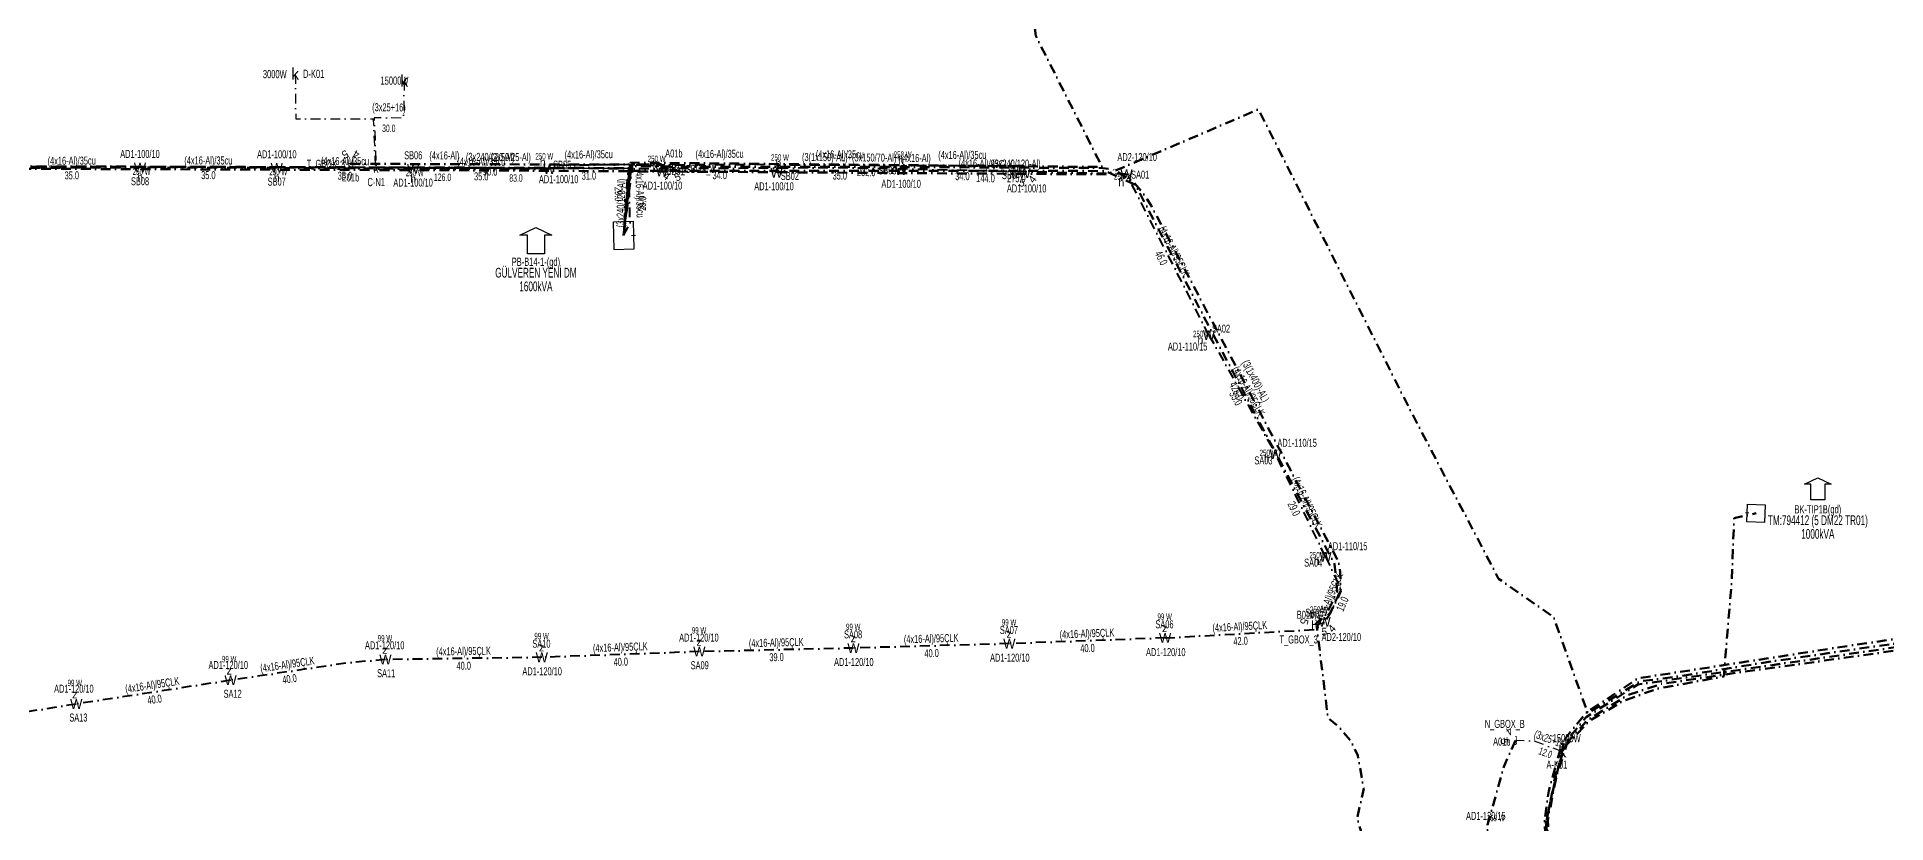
# Model space of a CAD drawing. Header units: millimetres. Extents: x 554556 to 559004, y 4084130 to 4087120.
# Drawn here: x 557771.5 to 558245.2, y 4085810.7 to 4086012.1 of the extents above; entities that cross this region are included whole.
import ezdxf
from ezdxf.enums import TextEntityAlignment as Align

# ---------------------------------------------------------------- set-up
doc = ezdxf.new("R2010")
doc.units = ezdxf.units.MM
doc.linetypes.add('DASHDOT', pattern=[5, 2.5, -1.25, 0, -1.25])
for name, color, linetype, lineweight in [('DIREK_AYD_MEVCUT', 190, 'Continuous', 25), ('DIREK_AYD_YENI', 152, 'Continuous', 25), ('DIREK_BOX_MEVCUT', 5, 'Continuous', 25), ('DIREK_BOX_YENI', 5, 'Continuous', 25), ('HAT_ABONE_YERALTI_MEVCUT', 56, 'DASHDOT', 30), ('HAT_AYD_YERALTI_MEVCUT', 150, 'DASHDOT', 40), ('HAT_BOX_YERALTI_MEVCUT', 192, 'DASHDOT', 50), ('HAT_BOX_YERALTI_YENI', 5, 'DASHDOT', 50), ('HAT_OG_YERALTI_MEVCUT', 48, 'DASHDOT', 70), ('KOFRE_ABONE_MEVCUT', 6, 'Continuous', 25), ('NODE_ABONE_MEVCUT', 5, 'Continuous', 25), ('TRAFO_MEVCUT', 5, 'Continuous', 30)]:
    doc.layers.add(name, color=color, linetype=linetype, lineweight=lineweight)
doc.layers.add('GER_DUS_NOD_ISIM', color=5, linetype='Continuous')
doc.layers.add('LAMBA_GUCU', color=4, linetype='Continuous')
doc.styles.add('Direk', font='B_CAD')
doc.styles.get("Standard").update_dxf_attribs({"font": 'Arial'})

# ---------------------------------------------------------------- blocks, each defined once
blk = doc.blocks.new('MEV_BINA_KARE')
at = {"layer": 'TRAFO_MEVCUT', "linetype": 'Continuous'}
for p, q in [((-2.25, -2.25), (-2.25, 2.25)), ((-2.25, 2.25), (2.25, 2.25)), ((0, 1.8), (0, 2.7)), ((2.25, 2.25), (2.25, -2.25)), ((2.25, -2.25), (-2.25, -2.25))]:
    blk.add_line(p, q, dxfattribs=at)
blk = doc.blocks.new('MEV_BETKOSK')
at = {"layer": 'TRAFO_MEVCUT', "linetype": 'Continuous'}
for p, q in [((-3.4, 2), (0, 3.6)), ((-1.8, 2), (-3.4, 2)), ((-1.8, -2), (-1.8, 2)), ((0, 3.6), (3.4, 2)), ((3.4, 2), (1.8, 2)), ((1.8, 2), (1.8, -2)), ((1.8, -2), (-1.8, -2))]:
    blk.add_line(p, q, dxfattribs=at)

msp = doc.modelspace()

# ---------------------------------------------------------------- linework, layer by layer
at = {"layer": 'HAT_ABONE_YERALTI_MEVCUT', "flags": 128}
for points in [[(557837.683648, 4086002.580525), (557837.813865, 4085991.093475), (557857.674221, 4085991.093475), (557858.173734, 4085978.812839), (557864.000585, 4085978.700379), (557923.267967, 4085978.413403), (557923.265343, 4085978.022411), (557921.804963, 4085961.190998)], [(557865.601612, 4086000.835997), (557865.425744, 4085991.277554), (557857.90594, 4085991.33869), (557858.421619, 4085977.936952)], [(557858.421619, 4085977.936952), (557858.704082, 4085978.668768), (557865.379092, 4085978.656102), (557877.582357, 4085978.643258), (557908.149636, 4085978.491559), (557923.27445, 4085978.407693), (557921.804963, 4085961.190998)], [(558162.237, 4085829.019), (558154.843116, 4085831.696648), (558150.220562, 4085831.790986)]]:
    msp.add_lwpolyline(points, dxfattribs=at)
at = {"layer": 'HAT_AYD_YERALTI_MEVCUT', "flags": 128}
for points in [[(557797.918207, 4085978.595647), (557762.94822, 4085978.366971)], [(557832.944667, 4085978.505451), (557797.918207, 4085978.595647)], [(557867.886204, 4085978.251467), (557832.944667, 4085978.505451)], [(557902.771812, 4085978.184773), (557867.886204, 4085978.251467)], [(557931.606342, 4085977.609911), (557931.478125, 4085979.496631), (557927.065272, 4085979.414302), (557922.915873, 4085979.364904), (557902.837676, 4085979.123327), (557902.771812, 4085978.184773)], [(557921.804963, 4085961.190998), (557923.454618, 4085964.417989), (557923.086783, 4085979.298483), (557923.997678, 4085979.298483), (557931.563531, 4085979.343767), (557931.606342, 4085977.609911)], [(558050.61, 4085976.94), (557978.500718, 4085978.552389), (557923.674846, 4085978.251496), (557921.804963, 4085961.190998)], [(557931.606342, 4085977.609911), (557931.584937, 4085979.322361), (557961.203837, 4085979.454009), (557960.968696, 4085977.243685)], [(557960.968696, 4085977.243685), (557961.533034, 4085979.312924), (557992.81717, 4085979.224643), (557992.867834, 4085977.945372)], [(557992.867834, 4085977.945372), (557992.905832, 4085979.085316), (558024.214239, 4085979.147579), (558024.492512, 4085977.144012)], [(558071.732625, 4085935.684362), (558050.61, 4085976.94)], [(558071.732625, 4085935.684362), (558088.790628, 4085905.19506)], [(558101.592637, 4085878.894075), (558088.790628, 4085905.19506)], [(558101.592637, 4085878.894075), (558105.48557, 4085870.587514), (558102.866267, 4085864.49012), (558101.35, 4085862.2)], [(558060.498, 4085858.099), (558098.962205, 4085860.248304), (558101.35, 4085862.2)], [(557941.184804, 4085854.591948), (557900.83735, 4085853.120849)], [(557980.666993, 4085855.496984), (557941.184804, 4085854.591948)], [(558020.6017, 4085856.628279), (557980.666993, 4085855.496984)], [(558060.498, 4085858.099), (558020.6017, 4085856.628279)], [(557860.789514, 4085852.555202), (557850.764387, 4085851.661045), (557821.124463, 4085847.248995)], [(557900.83735, 4085853.120849), (557860.789514, 4085852.555202)], [(557821.124463, 4085847.248995), (557781.595068, 4085841.158004)], [(557781.595068, 4085841.158004), (557742.191172, 4085834.894383)]]:
    msp.add_lwpolyline(points, dxfattribs=at)
at = {"layer": 'HAT_BOX_YERALTI_MEVCUT', "flags": 128}
for points in [[(557851.85, 4085979.56), (557923.397788, 4085979.339904), (557921.804963, 4085961.190998)], [(557934.386, 4085978.723), (557924.069421, 4085979.55783), (557921.804963, 4085961.190998)], [(558098.812865, 4085861.450875), (558101.861562, 4085864.241935), (558104.566744, 4085869.995814), (558103.922653, 4085876.951995), (558072.922474, 4085935.618809), (558052.943243, 4085974.158893), (558045.105945, 4085977.714704), (557999.678645, 4085977.787271), (557922.954315, 4085977.750926), (557921.804963, 4085961.190998)]]:
    msp.add_lwpolyline(points, dxfattribs=at)
at = {"layer": 'HAT_BOX_YERALTI_YENI', "flags": 128}
msp.add_lwpolyline([(558150.220562, 4085831.790986), (558147.246459, 4085825.098853), (558143.069318, 4085810.231066), (558143.210916, 4085798.195238), (558144.436089, 4085787.33476), (558146.915356, 4085773.734207), (558148.544589, 4085767.642293), (558155.12681, 4085747.609939), (558161.927086, 4085735.63862), (558164.052173, 4085732.734335), (558158.269853, 4085729.855817), (558156.270834, 4085729.339941), (558149.983596, 4085733.144526), (558140.40765, 4085737.884136), (558135.886219, 4085740.262654), (558126.224386, 4085744.052262), (558116.068079, 4085746.728369), (558108.072002, 4085747.824605), (558106.137468, 4085739.248168), (558105.389, 4085734.85)], dxfattribs=at)
at = {"layer": 'HAT_OG_YERALTI_MEVCUT', "flags": 128}
for points in [[(556987.792523, 4084153.935905), (556775.918808, 4084986.16008), (556512.123138, 4085579.47159), (556792.689258, 4085611.346143), (557226.219593, 4085692.029726), (557206.690577, 4085739.108603), (557148.697505, 4085843.496067), (557213.299786, 4085876.608492), (557685.692326, 4085871.60311), (557686.248507, 4085911.091982), (557685.971198, 4085940.814557), (557689.308286, 4085950.408685), (557711.122964, 4085974.723149), (557718.909502, 4085978.477373), (557891.447271, 4085977.850507), (558045.556668, 4085976.85727), (558084.405964, 4085993.507069), (558123.413739, 4085916.196477), (558145.900454, 4085873.264276), (558159.99965, 4085863.394839), (558168.782239, 4085838.83418), (558182.151982, 4085846.962984), (558192.63386, 4085848.353437), (558216.057649, 4085852.096965), (558286.691157, 4085862.354931), (558304.660091, 4085866.098459), (558328.725628, 4085875.189884), (558421.260109, 4085908.206532), (558443.86582, 4085987.326521), (558455.232825, 4086025.698675), (558442.774305, 4086138.44626), (558419.136052, 4086141.322895)], [(558105.389, 4085734.85), (558111.905585, 4085734.89843), (558114.593078, 4085735.042919), (558119.422365, 4085735.204371), (558123.88768, 4085735.346186), (558122.260758, 4085745.254164), (558120.509341, 4085754.95163), (558119.771179, 4085764.377058), (558164.933311, 4085759.688889), (558161.219737, 4085784.29042), (558158.012565, 4085810.904126), (558162.523802, 4085830.721188), (558168.363706, 4085837.8125), (558181.573012, 4085846.155219), (558278.61121, 4085860.164861), (558304.556829, 4085865.607394), (558422.778588, 4085907.153025), (558457.161405, 4086025.654895), (558443.789723, 4086140.462038), (558419.136052, 4086141.322895)], [(558026.14, 4086024.43), (558027.359918, 4086012.332388), (558044.374101, 4085978.742532), (557923.545149, 4085979.862994), (557921.804963, 4085961.190998)], [(557647.489, 4085946.911), (557654.35064, 4085952.169513), (557661.043109, 4085946.019676), (557665.278804, 4085942.384316), (557674.120099, 4085950.614245), (557693.67562, 4085972.189399), (557700.596663, 4085980.215197), (557709.883313, 4085973.810089), (557710.885096, 4085974.72839), (557718.843709, 4085978.707696), (557730.976419, 4085978.846833), (557797.697742, 4085978.821761), (557923.298693, 4085978.376159), (557921.804963, 4085961.190998)], [(557650.33, 4085859.74), (557650.573958, 4085871.044011), (557650.340404, 4085879.597123), (557670.562515, 4085879.503066), (557673.337176, 4085881.243109), (557676.908817, 4085884.163916), (557677.002873, 4085896.673408), (557676.239324, 4085924.529786), (557668.74891, 4085924.546792), (557668.387155, 4085935.146217), (557665.53234, 4085942.045826), (557674.61097, 4085950.722381), (557700.525226, 4085979.972867), (557709.70134, 4085973.743038), (557710.562632, 4085974.60433), (557712.94385, 4085975.896267), (557718.623662, 4085978.74418), (557720.599566, 4085978.883506), (557730.422067, 4085978.970976), (557746.054806, 4085978.970584), (557923.177173, 4085978.468522), (557923.203781, 4085977.32436), (557921.804963, 4085961.190998)], [(557921.804963, 4085961.190998), (557923.717323, 4085978.968609), (557940.354781, 4085978.795303), (557989.800456, 4085978.751001), (558044.548669, 4085978.486937), (558047.321579, 4085978.05367), (558052.434131, 4085974.934146), (558054.903754, 4085971.944603), (558056.896783, 4085968.911733), (558071.397987, 4085941.412181), (558091.137034, 4085903.873679), (558104.208213, 4085878.985512), (558104.988094, 4085877.295771), (558105.378034, 4085875.042782), (558105.464688, 4085870.146863), (558104.598153, 4085867.980527), (558102.777418, 4085864.556307), (558099.34161, 4085861.064174), (558102.221484, 4085837.582599), (558104.90774, 4085835.372936), (558108.200571, 4085831.473532), (558109.846986, 4085827.964068), (558111.360406, 4085819.481746), (558109.713991, 4085811.856244), (558111.715192, 4085804.972526), (558112.820724, 4085796.639856), (558115.850222, 4085781.188844), (558118.389118, 4085765.124152), (558123.343163, 4085735.86659), (558105.389, 4085734.85)], [(558527.507181, 4085912.243194), (558527.11006, 4085917.539936), (558505.197071, 4085916.043439), (558471.720711, 4085914.587852), (558424.842413, 4085911.426503), (558388.668844, 4085898.070888), (558293.874131, 4085865.797214), (558279.331923, 4085862.274567), (558239.589243, 4085856.674462), (558181.63351, 4085847.736667), (558168.485717, 4085839.024917), (558163.408317, 4085832.878591), (558162.125605, 4085831.061416), (558158.767652, 4085818.894286), (558157.698725, 4085811.251463), (558158.126296, 4085804.03621), (558160.695475, 4085785.883243), (558163.57906, 4085769.491074), (558164.59454, 4085760.512093), (558157.165502, 4085761.313788), (558119.148524, 4085765.003158), (558120.282984, 4085752.732716), (558123.129886, 4085739.709007), (558123.86188, 4085734.923932), (558105.389, 4085734.85)], [(558105.389, 4085734.85), (558124.753112, 4085733.853337), (558123.553466, 4085743.257057), (558120.547905, 4085755.74892), (558119.984363, 4085764.014213), (558165.89117, 4085758.580277), (558160.41906, 4085793.956207), (558158.882391, 4085804.902952), (558158.541605, 4085811.57261), (558160.683685, 4085822.380377), (558163.342759, 4085830.706115), (558169.019758, 4085836.712215), (558177.905494, 4085841.977837), (558186.379854, 4085845.022024), (558203.608977, 4085848.233169), (558205.641178, 4085872.833496), (558206.242082, 4085888.799189), (558211.85094, 4085890.015316)], [(558105.389, 4085734.85), (558116.624938, 4085734.644595), (558124.249389, 4085734.549499), (558123.424756, 4085740.976341), (558122.482722, 4085745.859017), (558120.590623, 4085753.272568), (558119.48308, 4085764.649393), (558165.223526, 4085759.394434), (558164.395905, 4085766.648296), (558160.066004, 4085794.234263), (558158.265291, 4085811.552362), (558159.579749, 4085818.027285), (558160.45407, 4085822.879364), (558163.13167, 4085830.912163), (558168.584237, 4085836.948934), (558178.942355, 4085843.414722), (558187.656726, 4085846.33574), (558198.610543, 4085847.893617), (558207.195798, 4085849.248171), (558227.156088, 4085851.974455), (558273.021063, 4085858.436522), (558283.809512, 4085860.152069), (558285.339011, 4085856.258799), (558291.178915, 4085814.267111), (558296.439088, 4085775.083005), (558353.030536, 4085783.008588), (558475.123545, 4085796.454226), (558479.851086, 4085754.740628), (558493.338483, 4085757.66058), (558493.993753, 4085751.657719)]]:
    msp.add_lwpolyline(points, dxfattribs=at)

# ---------------------------------------------------------------- block references
at = {"layer": 'TRAFO_MEVCUT', "xscale": 1.199999999999999, "yscale": 1.199999999999999, "zscale": 1.199999999999999}
msp.add_blockref('MEV_BETKOSK', (557899.328344, 4085958.915191), dxfattribs=at)
msp.add_blockref('MEV_BETKOSK', (557899.328344, 4085958.915191), dxfattribs=at)
at = {"layer": 'TRAFO_MEVCUT', "xscale": 1.596643, "yscale": 1.121966, "zscale": 1.596643, "rotation": 271.341235}
msp.add_blockref('MEV_BINA_KARE', (557921.804963, 4085961.190998), dxfattribs=at)
msp.add_blockref('MEV_BINA_KARE', (557921.804963, 4085961.190998), dxfattribs=at)
at = {"layer": 'TRAFO_MEVCUT'}
msp.add_blockref('MEV_BETKOSK', (558227.690843, 4085895.496342), dxfattribs=at)
msp.add_blockref('MEV_BETKOSK', (558227.690843, 4085895.496342), dxfattribs=at)
at = {"layer": 'TRAFO_MEVCUT', "rotation": 87.978635}
msp.add_blockref('MEV_BINA_KARE', (558211.85094, 4085890.015316), dxfattribs=at)
msp.add_blockref('MEV_BINA_KARE', (558211.85094, 4085890.015316), dxfattribs=at)

# ---------------------------------------------------------------- texts
at = {"layer": 'DIREK_AYD_MEVCUT', "width": 0.53}
for s, p in [('AD1-100/10', (557797.91127, 4085982.09564)), ('AD1-100/10', (557832.961893, 4085982.005409)), ('SB06', (557867.902269, 4085981.75143)), ('AD2-120/10', (558053.335116, 4085981.286838)), ('SB05', (557906.071832, 4085979.350907)), ('SB01', (557935.105128, 4085977.702083)), ('SB02', (557964.379548, 4085976.45877)), ('SB03', (557989.368632, 4085977.870627)), ('SB04', (558021.025789, 4085976.662523)), ('SA01', (558054.106706, 4085976.788179)), ('SB08', (557797.925145, 4085975.095654)), ('SB07', (557832.92744, 4085975.005494)), ('AD1-100/10', (557867.870138, 4085974.751504)), ('AD1-100/10', (557905.156042, 4085975.622459)), ('AD1-100/10', (557931.751874, 4085973.989546)), ('AD1-100/10', (557960.321037, 4085973.80413)), ('AD1-100/10', (557992.878793, 4085974.445389)), ('AD1-100/10', (558025.032092, 4085973.259037)), ('SA02', (558074.818081, 4085937.336622)), ('AD1-110/15', (558066.257101, 4085932.752219)), ('AD1-110/15', (558094.30837, 4085908.078466)), ('SA03', (558085.688639, 4085903.574053)), ('AD1-110/15', (558107.254917, 4085881.598788)), ('SA04', (558098.434444, 4085877.385495)), ('SA05', (558098.754044, 4085864.547555)), ('AD1-120/10', (557941.078231, 4085858.181461)), ('SA08', (557980.577334, 4085858.995836)), ('SA07', (558020.487676, 4085860.126421)), ('SA06', (558060.335891, 4085861.595244)), ('AD2-120/10', (558105.634559, 4085858.32542)), ('AD1-120/10', (557860.601058, 4085856.208476)), ('SA10', (557900.748866, 4085856.61973)), ('AD1-120/10', (558020.718982, 4085853.030191)), ('AD1-120/10', (558060.666694, 4085854.460739)), ('AD1-120/10', (557820.531451, 4085851.164034)), ('SA11', (557860.969824, 4085849.059849)), ('AD1-120/10', (557900.927797, 4085849.544391)), ('SA09', (557941.288675, 4085851.09349)), ('AD1-120/10', (557980.758667, 4085851.919527)), ('AD1-120/10', (557780.980426, 4085845.08486)), ('SA12', (557821.64863, 4085843.788468)), ('SA13', (557782.136308, 4085837.700105))]:
    msp.add_text(s, height=2.05, dxfattribs=at).set_placement(p, align=Align.MIDDLE_CENTER)
at = {"layer": 'DIREK_AYD_MEVCUT', "style": 'Direk'}
for p in [(557797.918207, 4085978.595647), (557832.944667, 4085978.505451), (557867.886204, 4085978.251467), (557902.771812, 4085978.184773), (557931.606342, 4085977.609911), (557960.968696, 4085977.243685), (557992.867834, 4085977.945372), (558024.492512, 4085977.144012), (558050.61, 4085976.94), (558071.732625, 4085935.684362), (558088.790628, 4085905.19506), (558101.592637, 4085878.894075), (558101.35, 4085862.2), (558060.498, 4085858.099), (557900.83735, 4085853.120849), (557941.184804, 4085854.591948), (557980.666993, 4085855.496984), (558020.6017, 4085856.628279), (557860.789514, 4085852.555202), (557821.124463, 4085847.248995), (557781.595068, 4085841.158004)]:
    msp.add_text('W', height=2.5, dxfattribs=at).set_placement(p, align=Align.MIDDLE_CENTER)
at = {"layer": 'DIREK_AYD_MEVCUT', "color": 40, "style": 'Direk'}
for s, p in [('h', (557797.923163, 4085976.095652)), ('h', (557832.932362, 4085976.005482)), ('h', (557901.068791, 4085980.014996)), ('h', (557929.838575, 4085979.377678)), ('h', (557961.43131, 4085979.70051)), ('h', (557992.860006, 4085980.445359)), ('h', (558022.016281, 4085976.800091)), ('h', (557867.874728, 4085975.751493)), ('h', (558049.282081, 4085974.821833)), ('h', (558069.528729, 4085934.504175)), ('h', (558086.574921, 4085904.037198)), ('h', (558099.336785, 4085877.816518)), ('h', (558099.495746, 4085863.876825)), ('z', (558020.520255, 4085859.126952)), ('z', (558060.382208, 4085860.596317)), ('z', (557860.660722, 4085855.051882)), ('z', (557900.774147, 4085855.62005)), ('z', (557941.110611, 4085857.090847)), ('z', (557980.602951, 4085857.996164)), ('z', (557820.750058, 4085849.7208)), ('z', (557781.208469, 4085843.627931))]:
    msp.add_text(s, height=2, dxfattribs=at).set_placement(p, align=Align.MIDDLE_CENTER)
at = {"layer": 'DIREK_AYD_MEVCUT', "color": 32, "style": 'Direk'}
for s, rotation, p in [('5', 345.407165, (558023.862641, 4085974.724661)), ('4', 412.907164, (558026.48666, 4085975.636242)), ('5', 358.568942, (558101.287565, 4085859.70078)), ('4', 407.87657, (558103.204254, 4085860.523175))]:
    msp.add_text(s, height=2, rotation=rotation, dxfattribs=at).set_placement(p, align=Align.MIDDLE_CENTER)
at = {"layer": 'DIREK_AYD_YENI', "width": 0.53}
msp.add_text('AD1-120/15', height=2.05, dxfattribs=at).set_placement((558142.643695, 4085812.508769), align=Align.MIDDLE_CENTER)
at = {"layer": 'DIREK_BOX_MEVCUT', "color": 32, "style": 'Direk'}
for s, rotation, p in [('5', 569.823747, (557850.457466, 4085981.989166)), ('4', 509.823747, (557853.257453, 4085981.980553)), ('4', 325.373635, (557932.794977, 4085976.41895)), ('5', 385.373635, (557935.585854, 4085976.193109)), ('4', 192.473883, (558098.208081, 4085864.18478)), ('5', 252.473883, (558096.142842, 4085862.294068))]:
    msp.add_text(s, height=2, rotation=rotation, dxfattribs=at).set_placement(p, align=Align.MIDDLE_CENTER)
at = {"layer": 'DIREK_BOX_MEVCUT', "width": 0.53}
for s, p in [('A01b', (557934.668302, 4085982.211597)), ('T_GBOX_A', (557940.288905, 4085978.24533)), ('B01b', (558096.449476, 4085864.032423)), ('T_GBOX_3', (558094.705374, 4085857.690496))]:
    msp.add_text(s, height=2.05, dxfattribs=at).set_placement(p, align=Align.MIDDLE_CENTER)
at = {"layer": 'DIREK_BOX_MEVCUT', "linetype": 'ByBlock', "width": 0.53}
for s, p in [('T_GBOX_3', (557845.545166, 4085979.579395)), ('E01b', (557851.839233, 4085976.060017))]:
    msp.add_text(s, height=2.05, dxfattribs=at).set_placement(p, align=Align.MIDDLE_CENTER)
at = {"layer": 'DIREK_BOX_MEVCUT', "linetype": 'ByBlock', "style": 'Direk', "width": 0.8}
msp.add_text('H', height=2.25, dxfattribs=at).set_placement((557851.85, 4085979.56), align=Align.MIDDLE_CENTER)
at = {"layer": 'DIREK_BOX_MEVCUT', "style": 'Direk', "width": 0.8}
msp.add_text('H', height=2.25, rotation=89.676298, dxfattribs=at).set_placement((557934.386, 4085978.723), align=Align.MIDDLE_CENTER)
msp.add_text('H', height=2.25, dxfattribs=at).set_placement((558098.812865, 4085861.450875), align=Align.MIDDLE_CENTER)
at = {"layer": 'DIREK_BOX_YENI', "width": 0.53}
for s, p in [('N_GBOX_B', (558147.501421, 4085836.069915)), ('A01b', (558146.730126, 4085831.53241))]:
    msp.add_text(s, height=2.05, dxfattribs=at).set_placement(p, align=Align.MIDDLE_CENTER)
at = {"layer": 'DIREK_BOX_YENI', "color": 32, "style": 'Direk'}
for s, rotation, p in [('5', 274.236803, (558147.428214, 4085831.584125)), ('4', 212.434822, (558148.71881, 4085834.154192))]:
    msp.add_text(s, height=2, rotation=rotation, dxfattribs=at).set_placement(p, align=Align.MIDDLE_CENTER)
at = {"layer": 'DIREK_BOX_YENI', "style": 'Direk', "width": 0.8}
msp.add_text('J', height=2.25, dxfattribs=at).set_placement((558150.220562, 4085831.790986), align=Align.MIDDLE_CENTER)
at = {"layer": 'GER_DUS_NOD_ISIM', "width": 0.6}
msp.add_text('C-N1', height=2.1, dxfattribs=at).set_placement((557858.421619, 4085975.936952), align=Align.TOP_CENTER)
msp.add_text('C-N1', height=2.1, dxfattribs=at).set_placement((557858.421619, 4085975.936952), align=Align.TOP_CENTER)
at = {"layer": 'HAT_ABONE_YERALTI_MEVCUT', "lineweight": 30, "width": 0.53}
for s, rotation, p in [('(3x25+16)', 359.534191, (557861.679663, 4085993.008066)), ('(4x16-Al)', 359.722572, (557875.874992, 4085980.67818)), ('(3x50/25-Al)', 359.715656, (557892.874433, 4085980.267388)), ('(3x25+16)', 340.092467, (558158.829486, 4085831.157031))]:
    msp.add_text(s, height=2.05, rotation=rotation, dxfattribs=at).set_placement(p, align=Align.CENTER)
for s, rotation, p in [('30.0', 359.534191, (557861.652021, 4085989.608178)), ('126.0', 359.722572, (557875.423717, 4085977.064506)), ('83.0', 359.715656, (557894.234983, 4085976.876394)), ('12.0', 340.092467, (558158.25063, 4085829.558617))]:
    msp.add_text(s, height=1.9, rotation=rotation, dxfattribs=at).set_placement(p, align=Align.TOP_CENTER)
at = {"layer": 'HAT_AYD_YERALTI_MEVCUT', "lineweight": 30, "width": 0.53}
for s, rotation, p in [('(4x16-Al)/35cu', 360.68934, (557912.856322, 4085980.943993)), ('(4x16-Al)/35cu', 0.254661, (557946.386831, 4085981.088168)), ('(4x16-Al)/35cu', 359.838317, (557977.179899, 4085980.968777)), ('(4x16-Al)/35cu', 0.113944, (558008.556655, 4085980.816444)), ('(4x16-Al)/35cu', 360.374664, (557780.427656, 4085979.33129)), ('(4x16-Al)/35cu', 359.85246, (557815.433626, 4085979.400546)), ('(4x16-Al)/35cu', 359.583533, (557850.421614, 4085979.228437)), ('(4x16-Al)/35cu', 359.890462, (557885.330633, 4085979.068118)), ('(4x16-Al)/95ÇLK', 358.71906, (558014.574361, 4085978.595982)), ('(4x16-Al)/35cu', 271.416022, (557924.970181, 4085971.900246)), ('(4x16-Al)/95ÇLK', 297.112159, (558061.927911, 4085956.699555)), ('(4x16-Al)/95ÇLK', 299.225923, (558081.003423, 4085920.854727)), ('(4x16-Al)/95ÇLK', 295.954511, (558095.955903, 4085892.416576)), ('(4x16-Al)/95ÇLK', 426.75273, (558103.39493, 4085867.874312)), ('(4x16-Al)/95ÇLK', 361.622676, (558000.610277, 4085856.912291)), ('(4x16-Al)/95ÇLK', 362.111172, (558040.518537, 4085858.213063)), ('(4x16-Al)/95ÇLK', 3.198496, (558079.682768, 4085860.022249)), ('(4x16-Al)/95ÇLK', 360.809209, (557880.801428, 4085853.687941)), ('(4x16-Al)/95ÇLK', 362.088123, (557920.980106, 4085854.705834)), ('(4x16-Al)/95ÇLK', 361.31314, (557960.90642, 4085855.894243)), ('(4x16-Al)/95ÇLK', 368.466593, (557835.819278, 4085850.295757)), ('(4x16-Al)/95ÇLK', 368.759678, (557801.230319, 4085845.043585))]:
    msp.add_text(s, height=2.05, rotation=rotation, dxfattribs=at).set_placement(p, align=Align.CENTER)
for s, rotation, p in [('35.0', 360.374664, (557780.438772, 4085977.631327)), ('35.0', 359.85246, (557815.429248, 4085977.700552)), ('35.0', 359.583533, (557850.409257, 4085977.528481)), ('35.0', 359.890462, (557885.327383, 4085977.368121)), ('31.0', 360.68934, (557912.897227, 4085977.544239)), ('34.0', 0.254661, (557946.401943, 4085977.688202)), ('35.0', 359.838317, (557977.170305, 4085977.56879)), ('34.0', 0.113944, (558008.563416, 4085977.416451)), ('29.0', 271.416022, (557921.571219, 4085971.816226)), ('144.0', 358.71906, (558014.536358, 4085976.896407)), ('46.0', 297.112159, (558060.414714, 4085955.924807)), ('35.0', 299.225923, (558079.51983, 4085920.024694)), ('29.0', 295.954511, (558094.427362, 4085891.672559)), ('19.0', 426.75273, (558104.956907, 4085867.203322)), ('39.0', 361.31314, (557960.945378, 4085854.19469)), ('40.0', 361.622676, (558000.658416, 4085855.212973)), ('40.0', 362.111172, (558040.581163, 4085856.514217)), ('42.0', 3.198496, (558079.77762, 4085858.324898)), ('40.0', 360.809209, (557880.825437, 4085851.98811)), ('40.0', 362.088123, (557921.042049, 4085853.006963)), ('40.0', 368.466593, (557836.069573, 4085848.614283)), ('40.0', 368.759678, (557801.489213, 4085843.363414))]:
    msp.add_text(s, height=2.05, rotation=rotation, dxfattribs=at).set_placement(p, align=Align.TOP_CENTER)
at = {"layer": 'HAT_BOX_YERALTI_MEVCUT', "lineweight": 30, "width": 0.53}
for rotation, p in [(359.823747, (557887.626509, 4085980.299948)), (359.908473, (558022.393653, 4085978.600986)), (448.566967, (557922.116917, 4085969.485528))]:
    msp.add_text('(3x240/120-Al)', height=2.05, rotation=rotation, dxfattribs=at).set_placement(p, align=Align.CENTER)
for s, rotation, p in [('90.0', 359.823747, (557887.621279, 4085978.599956)), ('275.0', 359.908473, (558022.390937, 4085976.900988)), ('29.0', 448.566967, (557925.515854, 4085969.400499))]:
    msp.add_text(s, height=2.05, rotation=rotation, dxfattribs=at).set_placement(p, align=Align.TOP_CENTER)
at = {"layer": 'HAT_OG_YERALTI_MEVCUT', "lineweight": 30, "width": 0.53}
for s, rotation, p in [('(3(1x150)-AL)+(3x150/70-Al)+(4x16-Al)', 359.468704, (557983.967507, 4085980.152726)), ('(3(1x400)-AL)', 297.736952, (558082.77217, 4085923.434132))]:
    msp.add_text(s, height=2.05, rotation=rotation, dxfattribs=at).set_placement(p, align=Align.CENTER)
for s, rotation, p in [('202.0', 359.468704, (557983.951743, 4085978.452799)), ('425.0', 297.736952, (558079.762851, 4085921.851728))]:
    msp.add_text(s, height=2.05, rotation=rotation, dxfattribs=at).set_placement(p, align=Align.TOP_CENTER)
at = {"layer": 'KOFRE_ABONE_MEVCUT', "width": 0.6}
for s, p in [('3000W', (557832.442152, 4086002.540024)), ('D-K01', (557842.403438, 4086002.621018)), ('15000W', (557863.102035, 4086000.881987)), ('15000W', (558163.366662, 4085832.427479)), ('A-K01', (558160.846429, 4085825.631787))]:
    msp.add_text(s, height=2.1, dxfattribs=at).set_placement(p, align=Align.MIDDLE_CENTER)
at = {"layer": 'KOFRE_ABONE_MEVCUT', "style": 'Direk'}
for p in [(557837.683648, 4086002.580525), (557865.601612, 4086000.835997), (558162.237, 4085829.019)]:
    msp.add_text('k', height=3, dxfattribs=at).set_placement(p, align=Align.MIDDLE_CENTER)
at = {"layer": 'LAMBA_GUCU', "linetype": 'Continuous', "lineweight": 20, "width": 0.55}
for s, p in [('250 W', (557901.479318, 4085981.482102)), ('250 W', (557961.841836, 4085981.167615)), ('250 W', (557993.270532, 4085981.912465)), ('250 W', (557798.333689, 4085977.562757)), ('250 W', (557833.342888, 4085977.472587)), ('250 W', (557868.285254, 4085977.218598)), ('250 W', (557930.249102, 4085980.844783)), ('250 W', (558022.426808, 4085978.267197)), ('250 W', (558049.692607, 4085976.288939)), ('250 W', (558069.939255, 4085935.971281)), ('250 W', (558086.985448, 4085905.504303)), ('250 W', (558099.747311, 4085879.283623)), ('99 W', (558060.38155, 4085863.538422)), ('250 W', (558099.906272, 4085865.34393)), ('99 W', (557860.660064, 4085857.993987)), ('99 W', (557900.773489, 4085858.562155)), ('99 W', (557941.109953, 4085860.032953)), ('99 W', (557980.602293, 4085860.938269)), ('99 W', (558020.519597, 4085862.069057)), ('99 W', (557820.7494, 4085852.662906)), ('99 W', (557781.207811, 4085846.570036)), ('169 W', (558145.168668, 4085811.946771))]:
    msp.add_text(s, height=1.65, dxfattribs=at).set_placement(p, align=Align.MIDDLE_CENTER)
at = {"layer": 'NODE_ABONE_MEVCUT', "style": 'Direk'}
msp.add_text('R', height=1.4, dxfattribs=at).set_placement((557858.421619, 4085977.936952), align=Align.MIDDLE_CENTER)
at = {"layer": 'TRAFO_MEVCUT', "width": 0.6}
for s, height, p in [('GÜLVEREN YENİ DM', 2.5, (557899.328344, 4085950.415191)), ('GÜLVEREN YENİ DM', 2.5, (557899.328344, 4085950.415191)), ('PB-B14-1-(gd)', 2.1, (557899.328344, 4085953.415191)), ('PB-B14-1-(gd)', 2.1, (557899.328344, 4085953.415191)), ('1600kVA', 2.5, (557899.328344, 4085946.915191)), ('1600kVA', 2.5, (557899.328344, 4085946.915191)), ('BK-TIP1B(gd)', 2.1, (558227.690843, 4085889.996342)), ('BK-TIP1B(gd)', 2.1, (558227.690843, 4085889.996342)), ('TM:794412 (5 DM22 TR01)', 2.5, (558227.690843, 4085886.996342)), ('TM:794412 (5 DM22 TR01)', 2.5, (558227.690843, 4085886.996342)), ('1000kVA', 2.5, (558227.690843, 4085883.496342)), ('1000kVA', 2.5, (558227.690843, 4085883.496342))]:
    msp.add_text(s, height=height, dxfattribs=at).set_placement(p, align=Align.CENTER)

doc.saveas('drawing.dxf')
